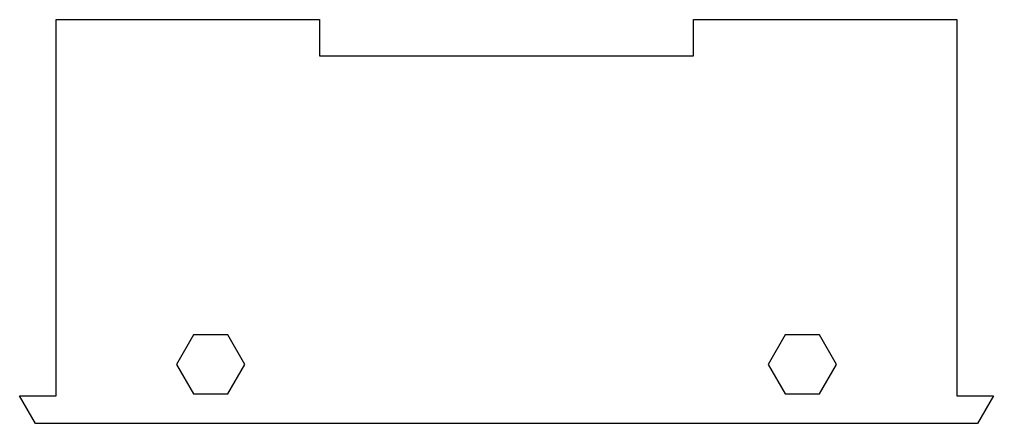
# Model space of a CAD drawing. Header units: millimetres. Extents: x -3 to 77, y -2.3 to 30.9.
import ezdxf

# ---------------------------------------------------------------- set-up
doc = ezdxf.new("R2010")
doc.units = ezdxf.units.MM
doc.layers.get('0').update_dxf_attribs({"linetype": 'CONTINUOUS'})

msp = doc.modelspace()

# ---------------------------------------------------------------- linework, layer by layer
for points in [[(0, 28.01), (0.019, 28.01), (0.019, 30.92), (21.651, 30.92), (21.651, 27.921), (52.349, 27.921), (52.349, 30.92), (73.981, 30.92), (73.981, 28.01), (74, 28.01), (74, 0), (77, 0), (75.679, -2.289), (-1.679, -2.289), (-3, 0), (0, 0)], [(15.5, 2.575), (14.1, 5), (11.3, 5), (9.9, 2.575), (11.3, 0.15), (14.1, 0.15)], [(62.7, 5), (59.9, 5), (58.5, 2.575), (59.9, 0.15), (62.7, 0.15), (64.1, 2.575)]]:
    msp.add_lwpolyline(points, close=True)

doc.saveas('drawing.dxf')
